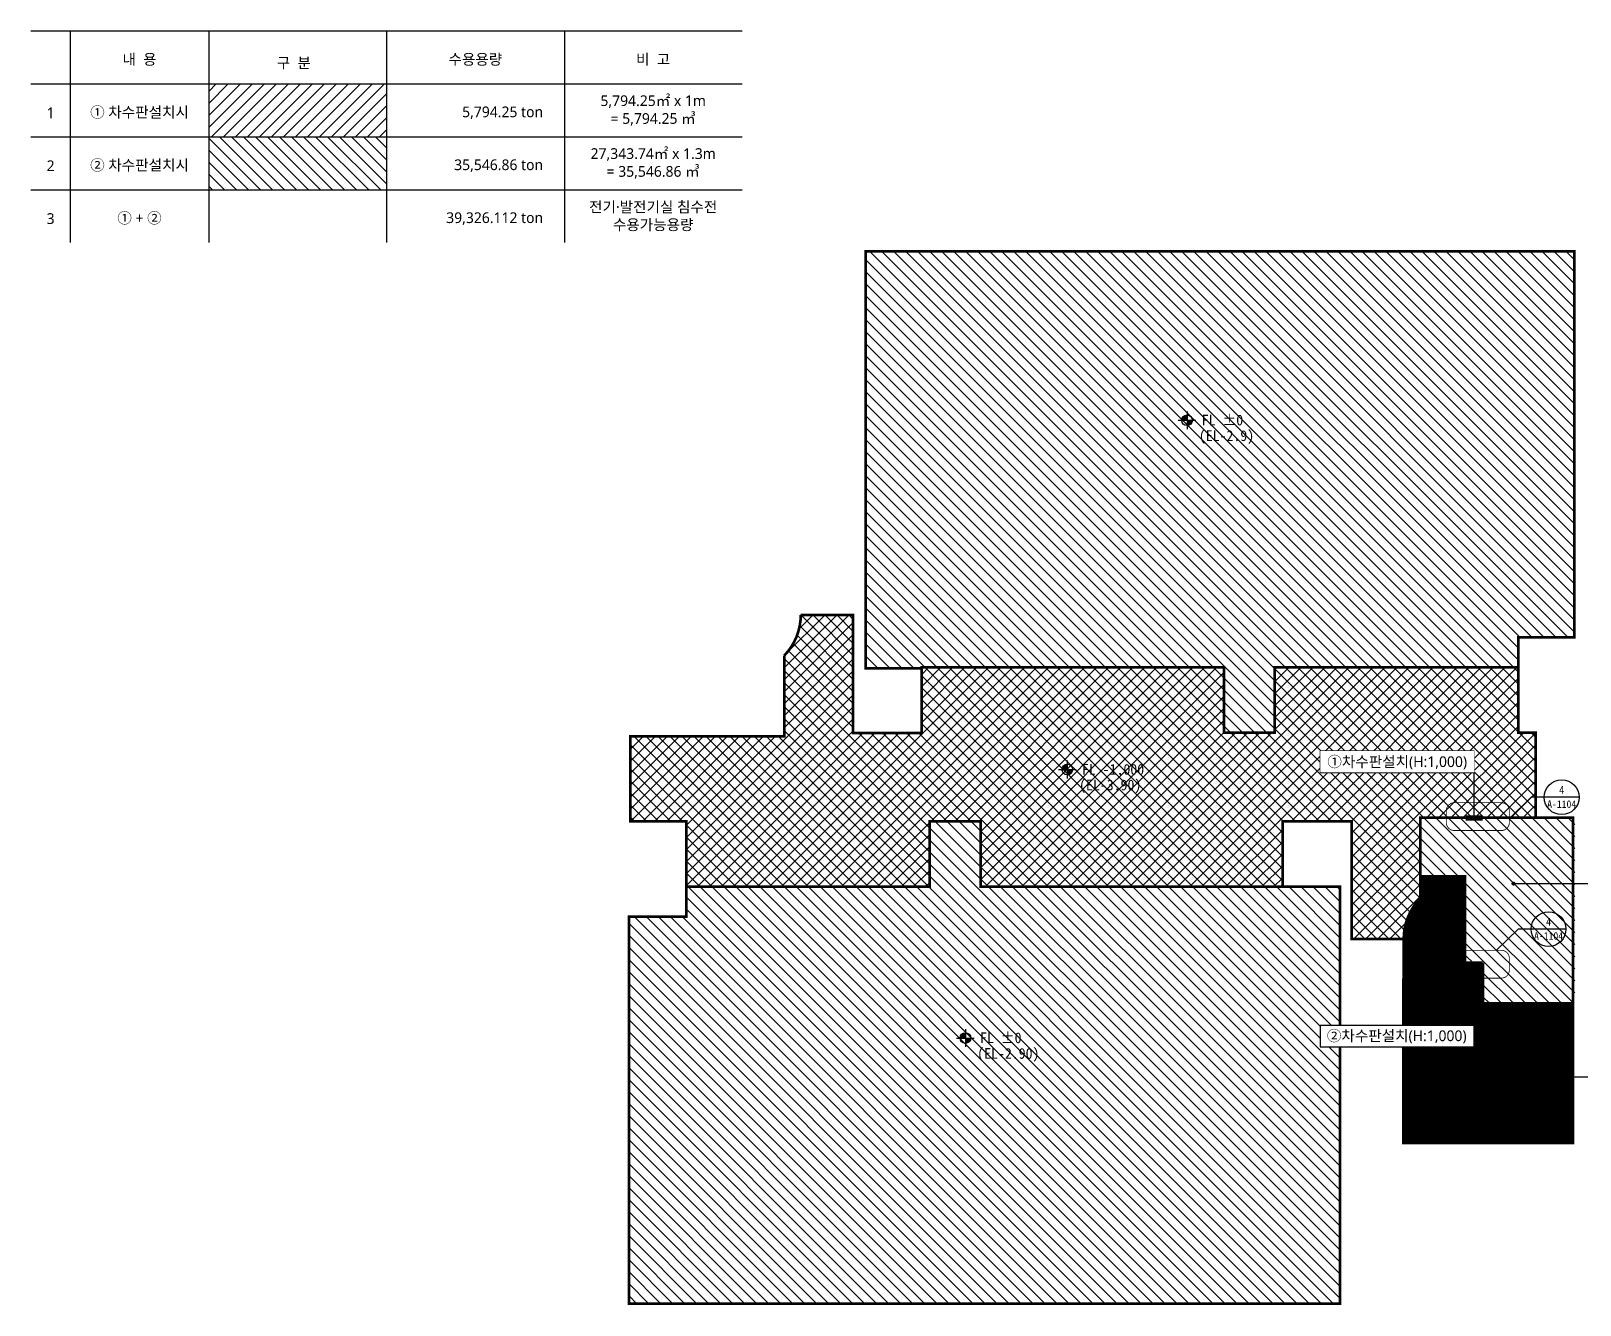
# Model space of a CAD drawing. Header units: millimetres. Extents: x 4892990 to 5673724, y 2128419 to 2381812.
# Drawn here: x 5239132 to 5528683, y 2129666 to 2367795 of the extents above; entities that cross this region are included whole.
import ezdxf
from ezdxf.enums import TextEntityAlignment as Align

# ---------------------------------------------------------------- set-up
doc = ezdxf.new("R2010")
doc.units = ezdxf.units.MM
doc.header["$LTSCALE"] = 1000
doc.linetypes.add('DASHDOTX2', pattern=[2, 1, -0.5, 0, -0.5])
doc.linetypes.add('HIDDEN', pattern=[0.375, 0.25, -0.125])
doc.layers.get('0').update_dxf_attribs({"linetype": 'CONTINUOUS'})
for name, color, linetype, lineweight in [('0-주차구획', 7, 'CONTINUOUS', 25), ('A-MKXS-LEAD', 7, 'CONTINUOUS', 25), ('A-XXXX-HATC', 8, 'CONTINUOUS', 18), ('A-XXXX-SYMB', 7, 'CONTINUOUS', 25), ('A-XXXX-TXT2', 3, 'CONTINUOUS', 25)]:
    doc.layers.add(name, color=color, linetype=linetype, lineweight=lineweight)
for name, color, linetype in [('A-MKXS-MAK2', 3, 'DASHDOTX2'), ('A-MKXS-TEXT2', 7, 'CONTINUOUS'), ('A-XXXX-STL', 3, 'CONTINUOUS')]:
    doc.layers.add(name, color=color, linetype=linetype)
doc.styles.add('돋움체', font='')
doc.styles.add('맑은고딕', font='malgun.ttf')
doc.styles.get('돋움체').set_extended_font_data('DotumChe')

# ---------------------------------------------------------------- blocks, each defined once
blk = doc.blocks.new('차수판 3150')
at = {"linetype": 'Continuous', "lineweight": 25, "ltscale": 25}
for p, q in [((1686458, 1530398), (1686458, 1530484)), ((1686459, 1530398), (1686459, 1530484)), ((1686521, 1530486), (1686460, 1530486)), ((1686460, 1530485), (1686521, 1530485)), ((1686483, 1530397), (1686460, 1530397)), ((1686483, 1530396), (1686460, 1530396)), ((1686472, 1530469), (1686472, 1530413)), ((1686473, 1530469), (1686473, 1530413)), ((1686479, 1530472), (1686475, 1530472)), ((1686479, 1530471), (1686475, 1530471)), ((1686475, 1530411), (1686479, 1530411)), ((1686475, 1530410), (1686479, 1530410)), ((1686475, 1530376), (1686475, 1530370)), ((1686475, 1530376), (1686505, 1530376)), ((1686505, 1530370), (1686475, 1530370)), ((1686478, 1530412), (1686478, 1530422)), ((1686478, 1530422), (1686479, 1530422)), ((1686478, 1530412), (1686479, 1530412)), ((1686479, 1530459), (1686479, 1530476)), ((1686479, 1530462), (1686479, 1530463)), ((1686479, 1530462), (1686479, 1530462)), ((1686517, 1530459), (1686479, 1530459)), ((1686479, 1530451), (1686479, 1530459)), ((1686479, 1530454), (1686479, 1530457)), ((1686479, 1530457), (1686479, 1530457)), ((1686479, 1530454), (1686479, 1530454)), ((1686479, 1530454), (1686479, 1530422)), ((1686489, 1530451), (1686479, 1530451)), ((1686479, 1530427), (1686479, 1530451)), ((1686489, 1530427), (1686479, 1530427)), ((1686479, 1530419), (1686479, 1530427)), ((1686479, 1530422), (1686479, 1530422)), ((1686517, 1530419), (1686479, 1530419)), ((1686479, 1530412), (1686479, 1530419)), ((1686479, 1530366), (1686501, 1530366)), ((1686483, 1530408), (1686483, 1530397)), ((1686513, 1530397), (1686483, 1530397)), ((1686483, 1530397), (1686483, 1530396)), ((1686483, 1530396), (1686513, 1530396)), ((1686512, 1530409), (1686484, 1530409)), ((1686510, 1530483), (1686486, 1530483)), ((1686486, 1530396), (1686486, 1530376)), ((1686495, 1530376), (1686495, 1530396)), ((1686505, 1530370), (1686505, 1530376)), ((1686517, 1530451), (1686506, 1530451)), ((1686517, 1530427), (1686506, 1530427)), ((1686513, 1530408), (1686513, 1530397)), ((1686513, 1530396), (1686513, 1530397)), ((1686521, 1530397), (1686513, 1530397)), ((1686521, 1530396), (1686513, 1530396)), ((1686516, 1530410), (1686521, 1530410)), ((1686517, 1530459), (1686517, 1530476)), ((1686521, 1530472), (1686517, 1530472)), ((1686521, 1530471), (1686517, 1530471)), ((1686517, 1530451), (1686517, 1530459)), ((1686517, 1530427), (1686517, 1530451)), ((1686517, 1530419), (1686517, 1530427)), ((1686517, 1530412), (1686517, 1530419)), ((1686517, 1530411), (1686521, 1530411)), ((1686522, 1530484), (1686522, 1530473)), ((1686522, 1530409), (1686522, 1530398)), ((1686523, 1530484), (1686523, 1530473)), ((1686523, 1530409), (1686523, 1530398)), ((1689543, 1530484), (1689543, 1530473)), ((1689543, 1530409), (1689543, 1530398)), ((1689544, 1530484), (1689544, 1530473)), ((1689544, 1530409), (1689544, 1530398)), ((1689545, 1530486), (1689606, 1530486)), ((1689606, 1530485), (1689545, 1530485)), ((1689545, 1530472), (1689549, 1530472)), ((1689545, 1530471), (1689549, 1530471)), ((1689549, 1530411), (1689545, 1530411)), ((1689549, 1530410), (1689545, 1530410)), ((1689545, 1530397), (1689553, 1530397)), ((1689545, 1530396), (1689553, 1530396)), ((1689549, 1530459), (1689549, 1530476)), ((1689549, 1530459), (1689587, 1530459)), ((1689549, 1530451), (1689549, 1530459)), ((1689549, 1530451), (1689559, 1530451)), ((1689549, 1530427), (1689549, 1530451)), ((1689549, 1530427), (1689559, 1530427)), ((1689549, 1530419), (1689549, 1530427)), ((1689549, 1530419), (1689587, 1530419)), ((1689549, 1530412), (1689549, 1530419)), ((1689553, 1530408), (1689553, 1530397)), ((1689553, 1530397), (1689583, 1530397)), ((1689553, 1530396), (1689553, 1530397)), ((1689583, 1530396), (1689553, 1530396)), ((1689554, 1530409), (1689582, 1530409)), ((1689556, 1530483), (1689580, 1530483)), ((1689560, 1530370), (1689560, 1530376)), ((1689590, 1530376), (1689560, 1530376)), ((1689560, 1530370), (1689590, 1530370)), ((1689586, 1530366), (1689564, 1530366)), ((1689571, 1530376), (1689571, 1530396)), ((1689576, 1530451), (1689587, 1530451)), ((1689576, 1530427), (1689587, 1530427)), ((1689580, 1530396), (1689580, 1530376)), ((1689583, 1530408), (1689583, 1530397)), ((1689583, 1530397), (1689583, 1530396)), ((1689583, 1530397), (1689606, 1530397)), ((1689583, 1530396), (1689606, 1530396)), ((1689591, 1530410), (1689586, 1530410)), ((1689587, 1530459), (1689587, 1530476)), ((1689587, 1530472), (1689591, 1530472)), ((1689587, 1530471), (1689591, 1530471)), ((1689587, 1530462), (1689587, 1530463)), ((1689587, 1530462), (1689587, 1530462)), ((1689587, 1530451), (1689587, 1530459)), ((1689587, 1530454), (1689587, 1530457)), ((1689587, 1530457), (1689587, 1530457)), ((1689587, 1530454), (1689587, 1530454)), ((1689587, 1530454), (1689587, 1530422)), ((1689587, 1530427), (1689587, 1530451)), ((1689587, 1530419), (1689587, 1530427)), ((1689587, 1530422), (1689587, 1530422)), ((1689588, 1530422), (1689587, 1530422)), ((1689587, 1530412), (1689587, 1530419)), ((1689588, 1530412), (1689587, 1530412)), ((1689591, 1530411), (1689587, 1530411)), ((1689588, 1530412), (1689588, 1530422)), ((1689590, 1530376), (1689590, 1530370)), ((1689593, 1530469), (1689593, 1530413)), ((1689594, 1530469), (1689594, 1530413)), ((1689607, 1530398), (1689607, 1530484)), ((1689608, 1530398), (1689608, 1530484))]:
    blk.add_line(p, q, dxfattribs=at)
at = {"linetype": 'Continuous', "lineweight": 25, "ltscale": 30}
for p, q in [((1686483, 1530463), (1686488, 1530462)), ((1686483, 1530463), (1686488, 1530462)), ((1686483, 1530459), (1686483, 1530456)), ((1686488, 1530459), (1686483, 1530459)), ((1686483, 1530459), (1686483, 1530456)), ((1686488, 1530459), (1686483, 1530459)), ((1686483, 1530456), (1686483, 1530455)), ((1686483, 1530456), (1686500, 1530456)), ((1686483, 1530456), (1686483, 1530455)), ((1686483, 1530456), (1686500, 1530456)), ((1686483, 1530455), (1686483, 1530427)), ((1686483, 1530455), (1686484, 1530455)), ((1686483, 1530455), (1686483, 1530427)), ((1686483, 1530455), (1686484, 1530455)), ((1686483, 1530427), (1686483, 1530426)), ((1686484, 1530427), (1686483, 1530427)), ((1686483, 1530427), (1686483, 1530426)), ((1686484, 1530427), (1686483, 1530427)), ((1686512, 1530455), (1686484, 1530455)), ((1686484, 1530455), (1686484, 1530427)), ((1686512, 1530455), (1686484, 1530455)), ((1686484, 1530455), (1686484, 1530427)), ((1686484, 1530427), (1686512, 1530427)), ((1686484, 1530427), (1686512, 1530427)), ((1686485, 1530464), (1686498, 1530464)), ((1686485, 1530464), (1686498, 1530464)), ((1686485, 1530428), (1686485, 1530454)), ((1686485, 1530454), (1686511, 1530454)), ((1686485, 1530428), (1686485, 1530454)), ((1686485, 1530454), (1686511, 1530454)), ((1686511, 1530428), (1686485, 1530428)), ((1686511, 1530428), (1686485, 1530428)), ((1686488, 1530462), (1686488, 1530459)), ((1686488, 1530462), (1686488, 1530459)), ((1686491, 1530476), (1686491, 1530475)), ((1686492, 1530476), (1686491, 1530476)), ((1686491, 1530476), (1686491, 1530475)), ((1686492, 1530476), (1686491, 1530476)), ((1686492, 1530475), (1686492, 1530476)), ((1686492, 1530475), (1686492, 1530476)), ((1686496, 1530462), (1686500, 1530463)), ((1686496, 1530462), (1686500, 1530463)), ((1686496, 1530459), (1686496, 1530462)), ((1686496, 1530459), (1686496, 1530462)), ((1686500, 1530459), (1686496, 1530459)), ((1686500, 1530459), (1686496, 1530459)), ((1686500, 1530456), (1686500, 1530459)), ((1686500, 1530456), (1686500, 1530459)), ((1686511, 1530454), (1686511, 1530428)), ((1686511, 1530454), (1686511, 1530428)), ((1686512, 1530427), (1686512, 1530455)), ((1686512, 1530427), (1686512, 1530455)), ((1689554, 1530455), (1689582, 1530455)), ((1689554, 1530427), (1689554, 1530455)), ((1689582, 1530427), (1689554, 1530427)), ((1689555, 1530454), (1689555, 1530428)), ((1689581, 1530454), (1689555, 1530454)), ((1689555, 1530428), (1689581, 1530428)), ((1689570, 1530462), (1689565, 1530463)), ((1689565, 1530459), (1689570, 1530459)), ((1689565, 1530456), (1689565, 1530459)), ((1689583, 1530456), (1689565, 1530456)), ((1689580, 1530464), (1689568, 1530464)), ((1689570, 1530459), (1689570, 1530462)), ((1689574, 1530475), (1689574, 1530476)), ((1689574, 1530476), (1689574, 1530475)), ((1689574, 1530476), (1689574, 1530476)), ((1689583, 1530463), (1689578, 1530462)), ((1689578, 1530462), (1689578, 1530459)), ((1689578, 1530459), (1689583, 1530459)), ((1689581, 1530428), (1689581, 1530454)), ((1689582, 1530455), (1689582, 1530427)), ((1689583, 1530455), (1689582, 1530455)), ((1689582, 1530427), (1689583, 1530427)), ((1689583, 1530459), (1689583, 1530456)), ((1689583, 1530456), (1689583, 1530455)), ((1689583, 1530455), (1689583, 1530427)), ((1689583, 1530427), (1689583, 1530426))]:
    blk.add_line(p, q, dxfattribs=at)
at = {"linetype": 'Continuous', "lineweight": 25, "ltscale": 625}
for centre, radius in [((1686498, 1530439), 15), ((1686498, 1530439), 11), ((1686498, 1530475), 4), ((1686498, 1530475), 3), ((1689568, 1530439), 15), ((1689568, 1530439), 11), ((1689568, 1530475), 4), ((1689568, 1530475), 3)]:
    blk.add_circle(centre, radius, dxfattribs=at)
for centre, radius, start, end in [((1686460, 1530484), 2, 90, 180), ((1686460, 1530398), 2, 180, 270), ((1686460, 1530484), 0.8, 90, 180), ((1686460, 1530398), 0.8, 180, 270), ((1686475, 1530469), 3.2, 90, 180), ((1686475, 1530413), 3.2, 180, 270), ((1686475, 1530469), 2, 90, 180), ((1686475, 1530413), 2, 180, 270), ((1686479, 1530370), 4, 180, 270), ((1686486, 1530476), 7, 90, 180), ((1686486, 1530412), 7, 180, 244.62307), ((1686484, 1530408), 1, 90, 180), ((1686501, 1530370), 4, 270, 0), ((1686510, 1530476), 7, 0, 90), ((1686512, 1530408), 1, 0, 90), ((1686510, 1530412), 7, 295.37693, 0), ((1686521, 1530484), 2, 0, 90), ((1686521, 1530484), 0.8, 0, 90), ((1686521, 1530473), 0.8, 270, 0), ((1686521, 1530473), 2, 270, 0), ((1686521, 1530409), 2, 0, 90), ((1686521, 1530409), 0.8, 0, 90), ((1686521, 1530398), 0.8, 270, 0), ((1686521, 1530398), 2, 270, 0), ((1689545, 1530484), 2, 90, 180), ((1689545, 1530473), 2, 180, 270), ((1689545, 1530409), 2, 90, 180), ((1689545, 1530398), 2, 180, 270), ((1689545, 1530484), 0.8, 90, 180), ((1689545, 1530473), 0.8, 180, 270), ((1689545, 1530409), 0.8, 90, 180), ((1689545, 1530398), 0.8, 180, 270), ((1689556, 1530476), 7, 90, 180), ((1689556, 1530412), 7, 180, 244.62307), ((1689554, 1530408), 1, 90, 180), ((1689564, 1530370), 4, 180, 270), ((1689580, 1530476), 7, 0, 90), ((1689582, 1530408), 1, 0, 90), ((1689580, 1530412), 7, 295.37693, 0), ((1689586, 1530370), 4, 270, 0), ((1689591, 1530469), 3.2, 0, 90), ((1689591, 1530469), 2, 0, 90), ((1689591, 1530413), 3.2, 270, 0), ((1689591, 1530413), 2, 270, 0), ((1689606, 1530484), 2, 0, 90), ((1689606, 1530484), 0.8, 0, 90), ((1689606, 1530398), 0.8, 270, 0), ((1689606, 1530398), 2, 270, 0)]:
    blk.add_arc(centre, radius, start, end, dxfattribs=at)
at = {"linetype": 'Continuous', "lineweight": 25, "ltscale": 30}
for centre, radius, start, end in [((1686500, 1530460), 17.2, 119.80739, 170), ((1686500, 1530460), 17.2, 119.80739, 170), ((1686495, 1530464), 9.81, 110.35102, 180), ((1686495, 1530464), 9.81, 110.35102, 180), ((1686483, 1530460), 17.2, 10, 60.19261), ((1686483, 1530460), 17.2, 10, 60.19261), ((1686488, 1530464), 9.81, 0, 69.64898), ((1686488, 1530464), 9.81, 0, 69.64898), ((1689582, 1530460), 17.2, 119.80739, 170), ((1689577, 1530464), 9.81, 110.35102, 180), ((1689566, 1530460), 17.2, 10, 60.19261), ((1689571, 1530464), 9.81, 0, 69.64898)]:
    blk.add_arc(centre, radius, start, end, dxfattribs=at)
at = {"layer": 'A-XXXX-STL', "linetype": 'Continuous', "lineweight": 25, "ltscale": 30}
for p, q in [((1689583, 1530456), (1686483, 1530456)), ((1686483, 1530455), (1689583, 1530455)), ((1689583, 1530427), (1686483, 1530427)), ((1687938, 1530426), (1686483, 1530426)), ((1686483, 1530426), (1689583, 1530426)), ((1687528, 1530448), (1687528, 1530435)), ((1687529, 1530448), (1687528, 1530448)), ((1687529, 1530435), (1687528, 1530435)), ((1687529, 1530449), (1687529, 1530448)), ((1687538, 1530449), (1687529, 1530449)), ((1687529, 1530435), (1687529, 1530448)), ((1687529, 1530448), (1687538, 1530448)), ((1687538, 1530435), (1687529, 1530435)), ((1687529, 1530435), (1687529, 1530433)), ((1687529, 1530433), (1687538, 1530433)), ((1687538, 1530449), (1687538, 1530448)), ((1687538, 1530449), (1687541, 1530449)), ((1687538, 1530448), (1687538, 1530435)), ((1687540, 1530448), (1687538, 1530448)), ((1687540, 1530435), (1687538, 1530435)), ((1687538, 1530435), (1687538, 1530433)), ((1687541, 1530433), (1687538, 1530433)), ((1687540, 1530435), (1687540, 1530448)), ((1687540, 1530448), (1687543, 1530448)), ((1687543, 1530435), (1687540, 1530435)), ((1687545, 1530449), (1687541, 1530449)), ((1687541, 1530433), (1687545, 1530433)), ((1687543, 1530448), (1687543, 1530435)), ((1687545, 1530448), (1687543, 1530448)), ((1687545, 1530435), (1687543, 1530435)), ((1687545, 1530448), (1687545, 1530449)), ((1687641, 1530449), (1687545, 1530449)), ((1687545, 1530435), (1687545, 1530448)), ((1687545, 1530448), (1687641, 1530448)), ((1687545, 1530441), (1687641, 1530441)), ((1687641, 1530435), (1687545, 1530435)), ((1687545, 1530433), (1687545, 1530435)), ((1687545, 1530433), (1687641, 1530433)), ((1687641, 1530448), (1687641, 1530449)), ((1687644, 1530449), (1687641, 1530449)), ((1687641, 1530448), (1687641, 1530435)), ((1687643, 1530448), (1687641, 1530448)), ((1687643, 1530435), (1687641, 1530435)), ((1687641, 1530433), (1687641, 1530435)), ((1687641, 1530433), (1687644, 1530433)), ((1687643, 1530435), (1687643, 1530448)), ((1687643, 1530448), (1687646, 1530448)), ((1687646, 1530435), (1687643, 1530435)), ((1687644, 1530449), (1687647, 1530449)), ((1687647, 1530433), (1687644, 1530433)), ((1687646, 1530448), (1687646, 1530435)), ((1687647, 1530448), (1687646, 1530448)), ((1687647, 1530435), (1687646, 1530435)), ((1687647, 1530448), (1687647, 1530449)), ((1687656, 1530449), (1687647, 1530449)), ((1687647, 1530435), (1687647, 1530448)), ((1687647, 1530448), (1687656, 1530448)), ((1687647, 1530433), (1687647, 1530435)), ((1687656, 1530435), (1687647, 1530435)), ((1687647, 1530433), (1687656, 1530433)), ((1687656, 1530448), (1687656, 1530449)), ((1687656, 1530448), (1687656, 1530435)), ((1687658, 1530448), (1687656, 1530448)), ((1687658, 1530435), (1687656, 1530435)), ((1687656, 1530433), (1687656, 1530435)), ((1687658, 1530435), (1687658, 1530448)), ((1689583, 1530426), (1688157, 1530426)), ((1688408, 1530448), (1688409, 1530448)), ((1688408, 1530435), (1688408, 1530448)), ((1688408, 1530435), (1688409, 1530435)), ((1688409, 1530448), (1688409, 1530449)), ((1688409, 1530449), (1688418, 1530449)), ((1688418, 1530448), (1688409, 1530448)), ((1688409, 1530448), (1688409, 1530435)), ((1688409, 1530435), (1688418, 1530435)), ((1688409, 1530433), (1688409, 1530435)), ((1688418, 1530433), (1688409, 1530433)), ((1688418, 1530448), (1688418, 1530449)), ((1688421, 1530449), (1688418, 1530449)), ((1688418, 1530448), (1688420, 1530448)), ((1688418, 1530435), (1688418, 1530448)), ((1688418, 1530435), (1688420, 1530435)), ((1688418, 1530433), (1688418, 1530435)), ((1688418, 1530433), (1688421, 1530433)), ((1688420, 1530448), (1688420, 1530435)), ((1688423, 1530448), (1688420, 1530448)), ((1688420, 1530435), (1688423, 1530435)), ((1688421, 1530449), (1688425, 1530449)), ((1688425, 1530433), (1688421, 1530433)), ((1688423, 1530448), (1688425, 1530448)), ((1688423, 1530435), (1688423, 1530448)), ((1688423, 1530435), (1688425, 1530435)), ((1688425, 1530449), (1688521, 1530449)), ((1688425, 1530448), (1688425, 1530449)), ((1688521, 1530448), (1688425, 1530448)), ((1688425, 1530448), (1688425, 1530435)), ((1688521, 1530441), (1688425, 1530441)), ((1688425, 1530435), (1688521, 1530435)), ((1688425, 1530433), (1688425, 1530435)), ((1688521, 1530433), (1688425, 1530433)), ((1688521, 1530448), (1688521, 1530449)), ((1688521, 1530449), (1688524, 1530449)), ((1688521, 1530435), (1688521, 1530448)), ((1688521, 1530448), (1688523, 1530448)), ((1688521, 1530435), (1688523, 1530435)), ((1688521, 1530433), (1688521, 1530435)), ((1688524, 1530433), (1688521, 1530433)), ((1688523, 1530448), (1688523, 1530435)), ((1688526, 1530448), (1688523, 1530448)), ((1688523, 1530435), (1688526, 1530435)), ((1688527, 1530449), (1688524, 1530449)), ((1688524, 1530433), (1688527, 1530433)), ((1688526, 1530435), (1688526, 1530448)), ((1688526, 1530448), (1688527, 1530448)), ((1688526, 1530435), (1688527, 1530435)), ((1688527, 1530449), (1688527, 1530448)), ((1688527, 1530449), (1688536, 1530449)), ((1688527, 1530448), (1688527, 1530435)), ((1688536, 1530448), (1688527, 1530448)), ((1688527, 1530435), (1688527, 1530433)), ((1688527, 1530435), (1688536, 1530435)), ((1688536, 1530433), (1688527, 1530433)), ((1688536, 1530449), (1688536, 1530448)), ((1688536, 1530435), (1688536, 1530448)), ((1688536, 1530448), (1688538, 1530448)), ((1688536, 1530435), (1688538, 1530435)), ((1688536, 1530435), (1688536, 1530433)), ((1688538, 1530448), (1688538, 1530435))]:
    blk.add_line(p, q, dxfattribs=at)
for centre, radius, start, end in [((1687529, 1530448), 1.6, 90, 180), ((1687529, 1530435), 1.6, 180, 270), ((1687541, 1530448), 1.58, 90.88141, 180.85509), ((1687541, 1530435), 1.58, 179.14491, 269.11859), ((1687545, 1530448), 1.58, 90.88141, 180.85509), ((1687545, 1530435), 1.58, 179.14491, 269.11859), ((1687641, 1530448), 1.58, 359.14491, 89.11859), ((1687641, 1530435), 1.58, 270.88141, 0.85509), ((1687644, 1530448), 1.58, 359.14491, 89.11859), ((1687644, 1530435), 1.58, 270.88141, 0.85509), ((1687656, 1530448), 1.6, 0, 90), ((1687656, 1530435), 1.6, 270, 0), ((1688409, 1530448), 1.6, 90, 180), ((1688409, 1530435), 1.6, 180, 270), ((1688421, 1530448), 1.58, 90.88141, 180.85509), ((1688421, 1530435), 1.58, 179.14491, 269.11859), ((1688425, 1530448), 1.58, 90.88141, 180.85509), ((1688425, 1530435), 1.58, 179.14491, 269.11859), ((1688521, 1530448), 1.58, 359.14491, 89.11859), ((1688521, 1530435), 1.58, 270.88141, 0.85509), ((1688524, 1530448), 1.58, 359.14491, 89.11859), ((1688524, 1530435), 1.58, 270.88141, 0.85509), ((1688536, 1530448), 1.6, 0, 90), ((1688536, 1530435), 1.6, 270, 0)]:
    blk.add_arc(centre, radius, start, end, dxfattribs=at)

msp = doc.modelspace()

# ---------------------------------------------------------------- hatches: boundary and pattern name
h = msp.add_hatch()
h.set_pattern_fill('ANSI31', color=9, scale=50)
h.set_pattern_definition([(45, (3824965.24, 689336.85), (-112.253202, 112.253202), [])])
edge = h.paths.add_edge_path()
edge.add_line((5527375.5, 2185965.75), (5510575.5, 2185965.75))
edge.add_line((5510575.5, 2185965.75), (5510575.5, 2193415.75))
edge.add_line((5510575.5, 2193415.75), (5507175.5, 2193415.75))
edge.add_line((5507175.5, 2193415.75), (5507175.5, 2209765.75))
edge.add_line((5507175.5, 2209765.75), (5498825.5, 2209765.75))
edge.add_line((5498825.5, 2209765.75), (5498825.5, 2205699.89))
edge.add_arc((5506675.5, 2198065.75), 10950, 135.7987154, 180)
edge.add_line((5495725.5, 2198065.75), (5495625.5, 2177920.43))
edge.add_line((5495625.5, 2177920.43), (5495675.5, 2177920.43))
edge.add_line((5495675.5, 2177920.43), (5495675.5, 2159965.75))
edge.add_line((5495675.5, 2159965.75), (5527375.5, 2159965.75))
edge.add_line((5527375.5, 2159965.75), (5527375.5, 2185965.75))
at = {"layer": 'A-XXXX-HATC'}
h = msp.add_hatch(dxfattribs=at)
h.set_pattern_fill('LINE', color=4, scale=500, angle=135)
h.set_pattern_definition([(135, (3824965.2, 689336.9), (-1122.532, -1122.532), [])])
h.paths.add_polyline_path([(5483825.51, 2207865.75), (5473125.51, 2207865.75), (5473125.51, 2220065.75), (5485975.51, 2220065.75), (5485975.51, 2198065.75), (5495725.51, 2198065.75, -0.195291919), (5498825.51, 2205699.89), (5498825.51, 2209765.75), (5507175.51, 2209765.75), (5507175.51, 2193415.75), (5510575.51, 2193415.75), (5510575.51, 2186065.75), (5527725.51, 2186065.75), (5527725.51, 2220765.75), (5520375.51, 2220765.75), (5520375.51, 2235865.75), (5520375.51, 2236665.75), (5517125.51, 2236665.75), (5517125.51, 2248865.75), (5517125.51, 2254465.75), (5527600.51, 2254465.75), (5527600.51, 2326590.75), (5395150.51, 2326590.75), (5395150.51, 2248665.75), (5405625.51, 2248665.75), (5405625.51, 2236565.75), (5392775.51, 2236565.75), (5392775.51, 2258665.75), (5383025.51, 2258665.75, -0.195291919), (5379925.51, 2251031.62), (5379925.51, 2236365.75), (5379925.51, 2235965.75), (5351150.51, 2235965.75), (5351150.51, 2220065.75), (5361625.51, 2220065.75), (5361625.51, 2207865.75), (5361625.51, 2202265.75), (5350925.51, 2202265.75), (5350925.51, 2186315.75), (5350925.51, 2129915.75), (5483825.51, 2129915.75)])
h = msp.add_hatch(dxfattribs=at)
h.set_pattern_fill('LINE', color=6, scale=500, angle=45)
h.set_pattern_definition([(45, (3824965.2, 689336.9), (-1122.532, 1122.532), [])])
edge = h.paths.add_edge_path()
edge.add_line((5520375.49, 2235865.75), (5520375.49, 2236665.75))
edge.add_line((5520375.49, 2236665.75), (5517125.49, 2236665.75))
edge.add_line((5517125.49, 2236665.75), (5517125.49, 2248865.75))
edge.add_line((5517125.49, 2248865.75), (5471625.49, 2248865.75))
edge.add_line((5471625.49, 2248865.75), (5471625.49, 2236665.75))
edge.add_line((5471625.49, 2236665.75), (5462125.49, 2236665.75))
edge.add_line((5462125.49, 2236665.75), (5462125.43, 2248865.75))
edge.add_line((5462125.43, 2248865.75), (5405625.49, 2248865.75))
edge.add_line((5405625.49, 2248865.75), (5405625.49, 2236565.75))
edge.add_line((5405625.49, 2236565.75), (5392775.49, 2236565.75))
edge.add_line((5392775.49, 2236565.75), (5392775.49, 2258665.75))
edge.add_line((5392775.49, 2258665.75), (5383025.49, 2258665.75))
edge.add_arc((5372075.49, 2258665.75), 10950, -44.2012846, 0, ccw=False)
edge.add_line((5379925.49, 2251031.62), (5379925.49, 2236365.75))
edge.add_line((5379925.49, 2236365.75), (5379925.49, 2235965.75))
edge.add_line((5379925.49, 2235965.75), (5351150.49, 2235965.75))
edge.add_line((5351150.49, 2235965.75), (5351150.49, 2220065.75))
edge.add_line((5351150.49, 2220065.75), (5361625.49, 2220065.75))
edge.add_line((5361625.49, 2220065.75), (5361625.49, 2207865.75))
edge.add_line((5361625.49, 2207865.75), (5407125.49, 2207865.75))
edge.add_line((5407125.49, 2207865.75), (5407125.49, 2220065.75))
edge.add_line((5407125.49, 2220065.75), (5416625.49, 2220065.75))
edge.add_line((5416625.49, 2220065.75), (5416625.49, 2207865.75))
edge.add_line((5416625.49, 2207865.75), (5473125.49, 2207865.75))
edge.add_line((5473125.49, 2207865.75), (5473125.49, 2220065.75))
edge.add_line((5473125.49, 2220065.75), (5485975.49, 2220065.75))
edge.add_line((5485975.49, 2220065.75), (5485975.49, 2220065.75))
edge.add_line((5485975.49, 2220065.75), (5485975.49, 2198065.75))
edge.add_line((5485975.49, 2198065.75), (5495725.49, 2198065.75))
edge.add_arc((5506675.49, 2198065.75), 10950, 135.7987154, 180, ccw=False)
edge.add_line((5498825.49, 2205699.89), (5498825.49, 2220765.75))
edge.add_line((5498825.49, 2220765.75), (5520375.49, 2220765.75))
edge.add_line((5520375.49, 2220765.75), (5520375.49, 2235865.75))
at = {"layer": 'A-XXXX-SYMB'}
h = msp.add_hatch(color=256, dxfattribs=at)
h.paths.add_polyline_path([(5455228.57, 2296030.9, 0.414213562), (5454228.57, 2295030.9), (5455228.57, 2295030.9)])
h.paths.add_polyline_path([(5456228.57, 2295030.9), (5455228.57, 2295030.9), (5455228.57, 2294030.9, 0.414213562)])
h = msp.add_hatch(color=256, dxfattribs=at)
h.paths.add_polyline_path([(5432842.78, 2230746.33, 0.414213562), (5431842.78, 2229746.33), (5432842.78, 2229746.33)])
h.paths.add_polyline_path([(5433842.78, 2229746.33), (5432842.78, 2229746.33), (5432842.78, 2228746.33, 0.414213562)])
h = msp.add_hatch(color=256, dxfattribs=at)
h.paths.add_polyline_path([(5413799.25, 2180564.21, 0.414213562), (5412799.25, 2179564.21), (5413799.25, 2179564.21)])
h.paths.add_polyline_path([(5414799.25, 2179564.21), (5413799.25, 2179564.21), (5413799.25, 2178564.21, 0.414213562)])

# ---------------------------------------------------------------- linework, layer by layer
at = {"color": 1, "true_color": 0xff0000, "const_width": 1000}
for points in [[(5507281.51, 2220683.24), (5510475.5, 2220683.24)], [(5507281.51, 2193425.19), (5510475.5, 2193425.19)]]:
    msp.add_lwpolyline(points, dxfattribs=at)
at = {"layer": '0-주차구획', "linetype": 'HIDDEN', "ltscale": 8, "const_width": 500}
for points in [[(5392775.5, 2236565.75), (5392775.5, 2258665.75), (5383025.5, 2258665.75, -0.195291919), (5379925.5, 2251031.62), (5379925.5, 2236365.75), (5379925.5, 2235965.75), (5351150.5, 2235965.75), (5351150.5, 2220065.75), (5351150.5, 2220065.75), (5361625.5, 2220065.75), (5361625.5, 2207865.75), (5407125.5, 2207865.75), (5407125.5, 2220065.75), (5416625.5, 2220065.75), (5416625.5, 2207865.75), (5473125.5, 2207865.75), (5473125.5, 2220065.75), (5485975.5, 2220065.75), (5485975.5, 2220065.75), (5485975.5, 2198065.75), (5495725.5, 2198065.75, -0.195291919), (5498825.5, 2205699.89), (5498825.5, 2220765.75), (5498825.5, 2220765.75), (5520375.5, 2220765.75), (5520375.5, 2235865.75), (5520375.5, 2236665.75), (5517125.5, 2236665.75), (5517125.5, 2248865.75), (5471625.5, 2248865.75), (5471625.5, 2236665.75), (5462125.5, 2236665.75), (5462125.43, 2248865.75), (5405625.5, 2248865.75), (5405625.5, 2236565.75)], [(5527375.5, 2185965.75), (5510575.5, 2185965.75), (5510575.5, 2193415.75), (5507175.5, 2193415.75), (5507175.5, 2209765.75), (5498825.5, 2209765.75), (5498825.5, 2205699.89, 0.195291919), (5495725.5, 2198065.75), (5495625.5, 2177920.43), (5495675.5, 2177920.43), (5495675.5, 2159965.75), (5527375.5, 2159965.75)]]:
    msp.add_lwpolyline(points, format="xyb", close=True, dxfattribs=at)
msp.add_lwpolyline([(5498825.5, 2205699.89), (5498825.5, 2209765.75), (5507175.5, 2209765.75), (5507175.5, 2193415.75), (5510575.5, 2193415.75), (5510575.5, 2185965.75), (5527375.5, 2185965.75), (5527375.5, 2220765.75), (5520375.5, 2220765.75), (5520375.5, 2235865.75), (5520375.5, 2236665.75), (5517125.5, 2236665.75), (5517125.5, 2248865.75), (5471625.5, 2248865.75), (5471625.5, 2236665.75), (5462125.5, 2236665.75), (5462125.43, 2248865.75), (5405625.5, 2248865.75), (5405625.5, 2236565.75), (5392775.5, 2236565.75), (5392775.5, 2258665.75), (5383025.5, 2258665.75, -0.195291919), (5379925.5, 2251031.62), (5379925.5, 2236365.75), (5379925.5, 2235965.75), (5351150.5, 2235965.75), (5351150.5, 2220065.75), (5351150.5, 2220065.75), (5361625.5, 2220065.75), (5361625.5, 2207865.75), (5407125.5, 2207865.75), (5407125.5, 2220065.75), (5416625.5, 2220065.75), (5416625.5, 2207865.75), (5473125.5, 2207865.75), (5473125.5, 2220065.75), (5485975.5, 2220065.75), (5485975.5, 2220065.75), (5485975.5, 2198065.75), (5495725.5, 2198065.75, -0.195291919), (5498825.5, 2205699.89)], format="xyb", dxfattribs=at)
at = {"layer": 'A-MKXS-LEAD'}
for p, q in [((5516228.97, 2208442.75), (5541593.65, 2208442.75)), ((5516228.97, 2172301.82), (5541593.65, 2172301.82))]:
    msp.add_line(p, q, dxfattribs=at)
at = {"layer": 'A-MKXS-LEAD', "const_width": 375}
for points in [[(5508741.86, 2220765.75, 1), (5509116.86, 2220765.75, 1)], [(5516416.47, 2208442.75, -1), (5516041.47, 2208442.75, -1)], [(5508688, 2193412.75, 1), (5509063, 2193412.75, 1)], [(5509063, 2193412.75, -1), (5508688, 2193412.75, -1)], [(5516416.47, 2172301.82, -1), (5516041.47, 2172301.82, -1)]]:
    msp.add_lwpolyline(points, format="xyb", close=True, dxfattribs=at)
at = {"layer": 'A-MKXS-MAK2', "linetype": 'Continuous'}
for p, q in [((5519539.18, 2224568.01), (5515507.06, 2220606.02)), ((5528506.59, 2224568.01), (5519539.18, 2224568.01)), ((5517090.93, 2199928.42), (5513058.81, 2195966.43)), ((5526058.34, 2199928.42), (5517090.93, 2199928.42))]:
    msp.add_line(p, q, dxfattribs=at)
at = {"layer": 'A-MKXS-MAK2', "const_width": 150}
for points in [[(5513974.27, 2223548.39), (5505188.62, 2223548.39, 0.414213562), (5503688.62, 2222048.39), (5503688.62, 2219850.23, 0.414213562), (5505188.62, 2218350.23), (5513974.27, 2218350.23, 0.414213562), (5515474.27, 2219850.23), (5515474.27, 2222048.39, 0.414213562)], [(5513974.27, 2195966.43), (5505188.62, 2195966.43, 0.414213562), (5503688.62, 2194466.43), (5503688.62, 2192268.26, 0.414213562), (5505188.62, 2190768.26), (5513974.27, 2190768.26, 0.414213562), (5515474.27, 2192268.26), (5515474.27, 2194466.43, 0.414213562)]]:
    msp.add_lwpolyline(points, format="xyb", close=True, dxfattribs=at)
at = {"layer": 'A-MKXS-MAK2', "linetype": 'Continuous'}
for centre in [(5525256.59, 2224568.01), (5522808.34, 2199928.42)]:
    msp.add_circle(centre, 3250, dxfattribs=at)
at = {"layer": 'A-XXXX-SYMB'}
for p, q in [((5455228.57, 2296697.57), (5455228.57, 2293364.23)), ((5453561.91, 2295030.9), (5456895.24, 2295030.9)), ((5431176.11, 2229746.33), (5434509.44, 2229746.33)), ((5432842.78, 2231413), (5432842.78, 2228079.66)), ((5413799.25, 2181230.87), (5413799.25, 2177897.54)), ((5412132.58, 2179564.21), (5415465.92, 2179564.21))]:
    msp.add_line(p, q, dxfattribs=at)
for centre in [(5455228.57, 2295030.9), (5432842.78, 2229746.33), (5413799.25, 2179564.21)]:
    msp.add_circle(centre, 1000, dxfattribs=at)
at = {"layer": 'A-XXXX-TXT2', "color": 0}
msp.add_lwpolyline([(5508908.28, 2233212.87), (5480114.31, 2233212.87), (5480114.31, 2229212.87), (5508908.28, 2229212.87)], close=True, dxfattribs=at)

# ---------------------------------------------------------------- block references
at = {"layer": 'A-XXXX-STL'}
for p in [(3820867.66, 690374.98), (3820783.68, 662986.42)]:
    msp.add_blockref('차수판 3150', p, dxfattribs=at)

# ---------------------------------------------------------------- texts
at = {"layer": 'A-MKXS-TEXT2', "style": '돋움체'}
for s, height, p in [('4', 1500, (5525256.59, 2225945.87)), ('A-1104', 1400, (5525256.59, 2223280.54)), ('4', 1500, (5522808.34, 2201306.27)), ('A-1104', 1400, (5522808.34, 2198640.95))]:
    msp.add_text(s, height=height, dxfattribs=at).set_placement(p, align=Align.MIDDLE)
at = {"layer": 'A-XXXX-TXT2', "style": '돋움체'}
for s, p in [('FL %%P0', (5457964.93, 2295077.37)), ('(EL-2.9)', (5457436.04, 2292152.56)), ('FL -1,000', (5435579.13, 2229792.8)), ('(EL-3.90)', (5435050.25, 2226867.99)), ('FL %%P0', (5416535.6, 2179610.68)), ('(EL-2.90)', (5416006.72, 2176685.87))]:
    msp.add_text(s, height=2000, dxfattribs=at).set_placement(p, align=Align.MIDDLE_LEFT)

# ---------------------------------------------------------------- wipeouts: each hides what was drawn before it
msp.add_wipeout([(5239132.48, 2367795.16), (5372075.5, 2367795.16), (5372075.5, 2328230.46), (5239132.48, 2328230.46)])

# ---------------------------------------------------------------- next in the draw order: hatches: boundary and pattern name
at = {"layer": 'A-XXXX-HATC'}
h = msp.add_hatch(dxfattribs=at)
h.set_pattern_fill('LINE', color=6, scale=500, angle=45)
h.set_pattern_definition([(45, (3824965.2, 976445.7), (-1122.532, 1122.532), [])])
h.paths.add_polyline_path([(5305603.99, 2348012.81), (5305603.99, 2357903.98), (5272368.24, 2357903.98), (5272368.24, 2348012.81)])
h = msp.add_hatch(dxfattribs=at)
h.set_pattern_fill('LINE', color=4, scale=500, angle=135)
h.set_pattern_definition([(135, (3824965.2, 699228), (-1122.532, -1122.532), [])])
h.paths.add_polyline_path([(5305603.99, 2338141.66), (5305603.99, 2348012.81), (5272368.24, 2348012.81), (5272368.24, 2338101.6)])

# ---------------------------------------------------------------- next in the draw order: linework, layer by layer
for p, q in [((5239132.48, 2367795.16), (5372075.5, 2367795.16)), ((5246452.61, 2367795.16), (5246452.61, 2328230.46)), ((5272368.24, 2367795.16), (5272368.24, 2328230.46)), ((5305603.99, 2367795.16), (5305603.99, 2328230.46)), ((5338839.74, 2367795.16), (5338839.74, 2328230.46)), ((5239132.48, 2357903.98), (5372075.5, 2357903.98)), ((5239132.48, 2348012.81), (5372075.5, 2348012.81)), ((5239132.48, 2338121.63), (5372075.5, 2338121.63))]:
    msp.add_line(p, q)
at = {"layer": '0-주차구획', "linetype": 'HIDDEN', "ltscale": 8, "const_width": 500}
msp.add_lwpolyline([(5498825.51, 2209765.75), (5507175.51, 2209765.75), (5507175.51, 2193415.75), (5510575.51, 2193415.75), (5510575.51, 2186065.75), (5527375.5, 2186065.75), (5527375.5, 2220765.75), (5520375.51, 2220765.75), (5520375.51, 2235865.75), (5520375.51, 2236665.75), (5517125.51, 2236665.75), (5517125.51, 2248865.75), (5517125.51, 2254465.75), (5527600.51, 2254465.75), (5527600.51, 2326590.75), (5395150.51, 2326590.75), (5395150.51, 2248665.75), (5405625.51, 2248665.75), (5405625.51, 2236565.75), (5392775.51, 2236565.75), (5392775.51, 2236565.75), (5392775.51, 2236565.75), (5392775.51, 2258665.75), (5383025.51, 2258665.75, -0.195291919), (5379925.51, 2251031.62), (5379925.51, 2236365.75), (5379925.51, 2235965.75), (5351150.51, 2235965.75), (5351150.51, 2220065.75), (5351150.51, 2220065.75), (5361625.51, 2220065.75), (5361625.51, 2207865.75), (5361625.51, 2202265.75), (5350925.51, 2202265.75), (5350925.51, 2186315.75), (5350925.51, 2129915.75), (5483825.51, 2129915.75), (5483825.51, 2207865.75), (5473125.51, 2207865.75), (5473125.51, 2220065.75), (5485975.51, 2220065.75), (5485975.51, 2198065.75), (5495725.51, 2198065.75, -0.195291919), (5498825.51, 2205699.89)], format="xyb", close=True, dxfattribs=at)

# ---------------------------------------------------------------- next in the draw order: texts
at = {"layer": 'A-XXXX-TXT2', "char_height": 2000, "style": '맑은고딕'}
for s, width, heights, insert, attachment_point in [('내  용', 24982.6127, [0], (5259419.72, 2362389.99), 5), ('구  분', 24982.6127, [0], (5288268.96, 2361729.61), 5), ('수용용량', 38495.0329, [0], (5322198.35, 2362389.99), 5), ('비  고', 38495.0329, [0], (5355434.11, 2362389.99), 5), ('5,794.25㎡ x 1m\\P= 5,794.25 ㎥', 31255.2558, [9041.35], (5355434.11, 2352924.43), 5), ('1', 4106.4452, [0], (5242801.85, 2352498.82), 5), ('① 차수판설치시', 24982.6127, [0], (5259419.72, 2352498.82), 5), ('5,794.25 ton', 38495.0329, [0], (5334867.52, 2352498.82), 6), ('27,343.74㎡ x 1.3m\\P= 35,546.86 ㎥', 31173.5112, [9041.35], (5355434.11, 2343033.25), 5), ('2', 4106.4452, [0], (5242801.85, 2342607.64), 5), ('② 차수판설치시', 24982.6127, [0], (5259419.72, 2342607.64), 5), ('35,546.86 ton', 38495.0329, [0], (5334867.52, 2342607.64), 6), ('① + ②', 24982.6127, [0], (5259419.72, 2332716.47), 5), ('39,326.112 ton', 38495.0329, [0], (5334867.52, 2332716.47), 6), ('전기·발전기실 침수전\\P수용가능용량 ', 31173.5112, [9041.35], (5355434.11, 2333142.07), 5), ('3', 4106.4452, [0], (5242801.85, 2332716.47), 5)]:
    msp.add_mtext_dynamic_manual_height_columns(s, width=width, gutter_width=125, heights=heights, dxfattribs=dict(at, insert=insert, attachment_point=attachment_point))

# ---------------------------------------------------------------- next in the draw order: wipeouts: each hides what was drawn before it
for points in [[(5508908.28, 2233212.87), (5480114.31, 2233212.87), (5480114.31, 2229212.87), (5508908.28, 2229212.87)], [(5508875.5, 2177920.43), (5480081.53, 2177920.43), (5480081.53, 2181920.43), (5508875.5, 2181920.43)]]:
    msp.add_wipeout(points)

# ---------------------------------------------------------------- next in the draw order: linework, layer by layer
msp.add_lwpolyline([(5508875.5, 2181920.43), (5480081.53, 2181920.43), (5480081.53, 2177920.43), (5508875.5, 2177920.43)], close=True)
at = {"layer": 'A-MKXS-LEAD'}
for p, q in [((5508908.28, 2220636.2), (5508908.28, 2229212.87)), ((5508875.5, 2193412.75), (5508875.5, 2181920.43))]:
    msp.add_line(p, q, dxfattribs=at)

# ---------------------------------------------------------------- next in the draw order: texts
at = {"layer": 'A-XXXX-TXT2', "style": '맑은고딕'}
for s, p in [('①차수판설치(H:1,000)', (5494508.51, 2231220.76)), ('②차수판설치(H:1,000)', (5494420.84, 2179989.99))]:
    msp.add_text(s, height=2000, dxfattribs=at).set_placement(p, align=Align.MIDDLE_CENTER)

doc.saveas('drawing.dxf')
